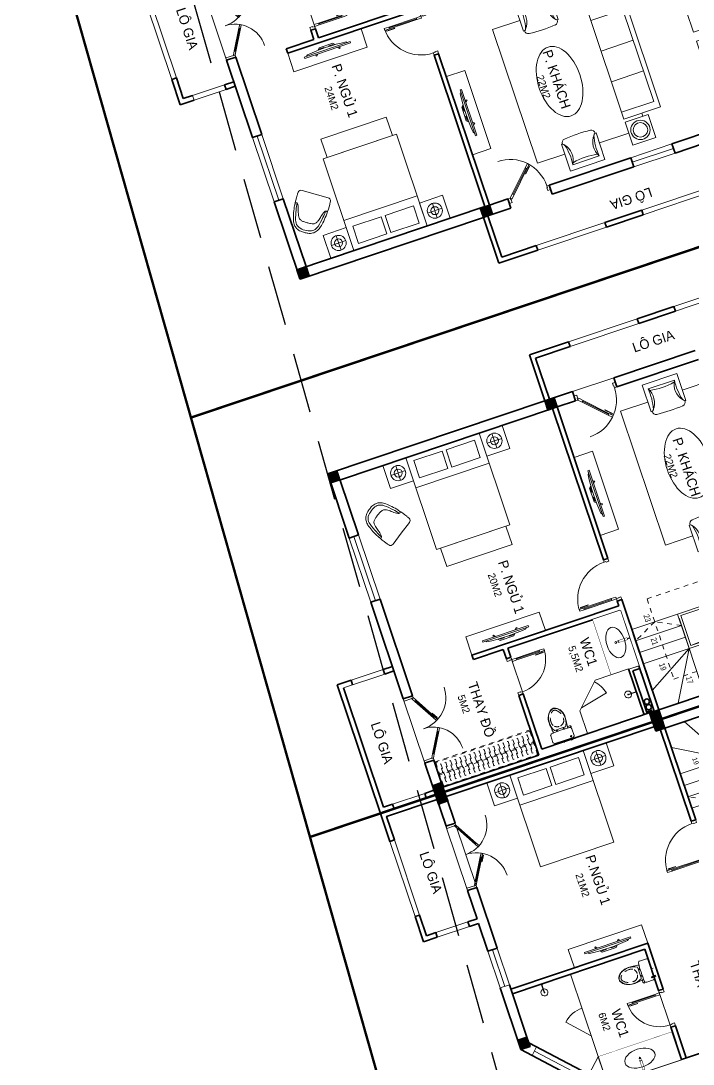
# Model space of a CAD drawing. Header units: metres. Extents: x 568336 to 569219, y 2065964 to 2066430.
# Drawn here: x 568473.38 to 568487.28, y 2066204.9 to 2066226.46 of the extents above; entities that cross this region are included whole.
import ezdxf

# ---------------------------------------------------------------- set-up
doc = ezdxf.new("R2010")
doc.units = ezdxf.units.M
for name, pattern in [('$AUDIT_BAD_LTYPE2', [0]), ('CENTER', [2, 1.25, -0.25, 0.25, -0.25]), ('HIDDEN', [0.375, 0.25, -0.125]), ('HIDDEN2', [0.1875, 0.125, -0.0625]), ('X-5M-G-MB PHONGNGU$0$HIDDEN2', [0.1875, 0.125, -0.0625]), ('xref-thap C (mb tang 32-2)$0$HIDDEN', [0.375, 0.25, -0.125])]:
    doc.linetypes.add(name, pattern=pattern)
doc.layers.get('0').update_dxf_attribs({"linetype": 'CONTINUOUS'})
doc.layers.get('DEFPOINTS').update_dxf_attribs({"linetype": 'CONTINUOUS'})
for name, color, linetype, lineweight in [('-CENTER', 143, 'CENTER', 13), ('-CONCRETE', 1, 'CONTINUOUS', 35), ('-DOOR', 137, 'CONTINUOUS', 9), ('-FURNITURE', 46, 'CONTINUOUS', 9), ('-HATCH', 8, 'CONTINUOUS', 5), ('-KH', 143, 'CONTINUOUS', 13), ('-LINE1', 7, 'CONTINUOUS', 18), ('-TEXT', 7, 'CONTINUOUS', 15), ('-WALL', 4, 'CONTINUOUS', 35), ('TEXT25', 2, 'CONTINUOUS', 13)]:
    doc.layers.add(name, color=color, linetype=linetype, lineweight=lineweight)
for name, color, linetype in [('-RANH GIOI LO DAT', 12, 'CONTINUOUS'), ('APOLIC', 7, 'CONTINUOUS'), ('RANHGIOI', 2, 'HIDDEN')]:
    doc.layers.add(name, color=color, linetype=linetype)
doc.styles.add('SVN_AVO_thuong', font='')
doc.styles.add('T1', font='', dxfattribs={"height": 200})
doc.styles.add('vnavanth', font='', dxfattribs={"width": 0.8})
doc.styles.get('SVN_AVO_thuong').set_extended_font_data('SVN-Avo')
doc.styles.get('T1').set_extended_font_data('VNgeometric Light')
doc.styles.get('vnavanth').set_extended_font_data('.VnAvantH')

# ---------------------------------------------------------------- blocks, each defined once
blk = doc.blocks.new('A$C18251349')
at = {"layer": '-LINE1'}
for points in [[(900, 4650), (1000, 4650), (1000, 3150), (900, 3150)], [(1000, 2350), (900, 2350), (900, 850), (1000, 850)]]:
    blk.add_lwpolyline(points, close=True, dxfattribs=at)
at = {"layer": '-WALL'}
for p, q in [((0, 5500), (1000, 5500)), ((0, 5500), (0, 5400)), ((0, 5400), (900, 5400)), ((900, 4650), (900, 5400)), ((1000, 4650), (1000, 5500)), ((900, 4650), (1000, 4650)), ((1000, 4650), (910, 4650)), ((900, 3150), (1000, 3150)), ((900, 3150), (900, 2350)), ((1000, 3150), (1000, 2350)), ((900, 2350), (1000, 2350)), ((900, 850), (1000, 850)), ((900, 850), (900, 100)), ((1000, 850), (1000, 0)), ((900, 100), (0, 100)), ((0, 100), (0, 0)), ((0, 0), (1000, 0))]:
    blk.add_line(p, q, dxfattribs=at)
blk = doc.blocks.new('ghe11asdsdsdsd')
at = {"layer": '-FURNITURE', "ltscale": 5}
for p, q in [((-454, 642), (-454, -60)), ((447, 643), (445, -59)), ((339, 75), (-348, 74)), ((445, -59), (-454, -60))]:
    blk.add_line(p, q, dxfattribs=at)
for centre, radius, start, end in [((-557, 172), 481, 73.628, 77.6744), ((-330, 640), 103, 97.7909, 180.472), ((-435, 586), 50, 17.2905, 73.628), ((-753, 311), 469, 329.603, 39.8271), ((-1717, 235), 1379, 353.2677, 15.3477), ((14, -3057), 3816, 85.1505, 95.3732), ((745, 311), 469, 140.0382, 210.2652), ((1709, 233), 1379, 164.5193, 186.6002), ((322, 644), 103, 359.5522, 82.2333), ((428, 586), 50, 106.2084, 162.5459), ((548, 172), 481, 102.162, 106.2084), ((-1, -1576), 1730, 79.6029, 100.5814)]:
    blk.add_arc(centre, radius, start, end, dxfattribs=at)
blk = doc.blocks.new('GHE600')
at = {"layer": '-FURNITURE'}
for p, q in [((269950, 8710), (270650, 8710)), ((269950, 8043), (270650, 8043))]:
    blk.add_line(p, q, dxfattribs=at)
for points in [[(270146, 9595), (270146, 10095), (270646, 10095), (270646, 9595)], [(269850, 9526), (270650, 9526), (270650, 7226), (269850, 7226)], [(269950, 9376), (270650, 9376), (270650, 7376), (269950, 7376)], [(270146, 7158), (270146, 6658), (270646, 6658), (270646, 7158)]]:
    blk.add_lwpolyline(points, close=True, dxfattribs=at)
at = {"layer": '-FURNITURE', "elevation": 0}
for points in [[(271287, 9830), (270646, 9832)], [(272038, 6909), (272634, 6908), (272634, 9823), (272038, 9826)], [(270262, 9595), (270262, 9526)], [(270262, 7226), (270262, 7158)], [(270646, 6917), (271287, 6913)]]:
    blk.add_lwpolyline(points, dxfattribs=at)
at = {"layer": '-FURNITURE'}
for centre, radius in [((270396, 9845), 200), ((270396, 9845), 150), ((270396, 6908), 200), ((270396, 6908), 150)]:
    blk.add_circle(centre, radius, dxfattribs=at)
at = {"layer": '-FURNITURE', "extrusion": (0, 0, -1)}
blk.add_ellipse((271662, 8365), major_axis=(0, 750), ratio=0.589994, dxfattribs=at)
at = {"layer": '-FURNITURE', "zscale": 0.83397927038413}
for p, xscale, yscale, rotation in [((271659, 10145, 0), 0.83397927038413, 0.83397927038413, 179.9447021404027), ((271659, 6608, 0), -0.8339792703841301, 0.8339792703841301, 0.05529785959737722)]:
    blk.add_blockref('ghe11asdsdsdsd', p, dxfattribs=dict(at, xscale=xscale, yscale=yscale, rotation=rotation))
blk = doc.blocks.new('XR.MB.LM123$0$tvi 1')
blk.add_lwpolyline([(29, 0), (29, -1000), (0, -1000), (0, 0)], close=True)
for points in [[(29, -50), (52, -81)], [(-24, -236), (-39, -252)], [(0, -285), (-39, -252)], [(0, -256), (-24, -236)], [(70, -315), (111, -350), (111, -650), (70, -685)], [(89, -446), (89, -360), (71, -345)], [(89, -554), (89, -640), (71, -655)], [(89, -446), (73, -446)], [(89, -554), (73, -554)], [(0, -715), (-39, -748)], [(-24, -764), (-39, -748)], [(0, -744), (-24, -764)], [(29, -950), (52, -919)]]:
    blk.add_lwpolyline(points)
blk.add_arc((-4025, -500), 4099, 354.1311, 5.8689)
blk = doc.blocks.new('*U220')
at = {"ltscale": 0.3}
for points in [[(883, 0, 0.414214), (50, 833, 0.414214)], [(883, 0, -0.414214), (1672, 789, -0.414214)]]:
    blk.add_lwpolyline(points, format="xyb", dxfattribs=at)
for points in [[(687, 368), (137, 50)], [(685, 367), (705, 332), (792, 382), (772, 417), (685, 367)], [(1075, 344), (1055, 310), (969, 360), (989, 394), (1075, 344)], [(1073, 346), (1585, 50)], [(137, 50), (157, 15), (70, -35), (50, 0), (137, 50)], [(1585, 50), (1565, 15), (1652, -35), (1672, 0), (1585, 50)]]:
    blk.add_lwpolyline(points)
for points in [[(579, 338), (726, 423), (740, 399), (716, 384), (705, 404), (582, 333)], [(0, 0), (50, 0), (50, -40), (60, -40), (60, -246), (0, -246)], [(1722, 0), (1672, 0), (1672, -40), (1662, -40), (1662, -246), (1722, -246)]]:
    blk.add_lwpolyline(points, close=True)
at = {"layer": 'APOLIC', "linetype": '$AUDIT_BAD_LTYPE2'}
for p, q in [((147, 33), (695, 349)), ((705, 332), (157, 15)), ((1055, 310), (1565, 15)), ((1575, 33), (1065, 327))]:
    blk.add_line(p, q, dxfattribs=at)
blk = doc.blocks.new('*U18')
at = {"linetype": '$AUDIT_BAD_LTYPE2'}
for p, q in [((70, 100), (70, 600)), ((90, 600), (90, 100))]:
    blk.add_line(p, q, dxfattribs=at)
for points in [[(50, 600), (90, 600), (90, 700), (50, 700), (50, 600)], [(50, 603), (50, 100)], [(50, 100), (90, 100), (90, 0), (50, 0), (50, 100)]]:
    blk.add_lwpolyline(points)
for points in [[(118, 495), (118, 664), (90, 664), (90, 636), (113, 636), (113, 495)], [(0, 0), (50, 0), (50, -40), (60, -40), (60, -100), (0, -100)], [(800, 0), (750, 0), (750, -40), (740, -40), (740, -100), (800, -100)]]:
    blk.add_lwpolyline(points, close=True)
at = {"linetype": '$AUDIT_BAD_LTYPE2', "ltscale": 0.3}
blk.add_arc((50, 0), 700, 0, 90, dxfattribs=at)
blk = doc.blocks.new('*U152')
at = {"linetype": '$AUDIT_BAD_LTYPE2'}
for p, q in [((70, 100), (70, 700)), ((90, 700), (90, 100))]:
    blk.add_line(p, q, dxfattribs=at)
for points in [[(50, 700), (90, 700), (90, 800), (50, 800), (50, 700)], [(50, 703), (50, 100)], [(50, 100), (90, 100), (90, 0), (50, 0), (50, 100)]]:
    blk.add_lwpolyline(points)
for points in [[(118, 595), (118, 764), (90, 764), (90, 736), (113, 736), (113, 595)], [(0, 0), (50, 0), (50, -40), (60, -40), (60, -100), (0, -100)], [(900, 0), (850, 0), (850, -40), (840, -40), (840, -100), (900, -100)]]:
    blk.add_lwpolyline(points, close=True)
at = {"linetype": '$AUDIT_BAD_LTYPE2', "ltscale": 0.3}
blk.add_arc((50, 0), 800, 0, 90, dxfattribs=at)
blk = doc.blocks.new('A$C7D524948')
at = {"layer": '-FURNITURE'}
for points in [[(0, 825, 0.023749), (-77, 820, 0.11104), (-175, 786, 0.085168), (-235, 733, 0.08855), (-282, 649, 0.027906), (-316, 526, 0.028342), (-340, 373, 0.04712), (-341, 283, 0.513527), (-285, 300, 0.059578), (-243, 414, -0.034465), (-213, 507, -0.059277), (-183, 564, -0.166146), (-133, 600, -0.052564), (-76, 612, -0.028554), (0, 615, -3.543335)], [(-1, 774, 0.105584), (-138, 751, 0.083976), (-176, 728, 0.149302), (-241, 626, 0.024909), (-289, 424, 0.026439), (-307, 278, -0.886333)], [(-1, 774, -0.105584), (137, 751, -0.083976), (175, 728, -0.149302), (240, 626, -0.024909), (288, 424, -0.026439), (305, 278, 0.886333)], [(0, 825, -0.023749), (77, 820, -0.11104), (175, 786, -0.085168), (235, 733, -0.08855), (282, 649, -0.027906), (316, 526, -0.028342), (340, 373, -0.04712), (341, 283, -0.513527), (285, 300, -0.059578), (243, 414, 0.034465), (213, 507, 0.059277), (183, 564, 0.166146), (133, 600, 0.052564), (76, 612, 0.028554), (0, 615, 3.543335)], [(-343, 328, 0.022671), (-350, 124, 0.012122), (-346, 57, 0.405508), (-279, 0), (0, 0)], [(343, 328, -0.022671), (350, 124, -0.012122), (346, 57, -0.405508), (279, 0), (0, 0)]]:
    blk.add_lwpolyline(points, format="xyb", dxfattribs=at)
blk = doc.blocks.new('*U210')
at = {"linetype": '$AUDIT_BAD_LTYPE2'}
for p, q in [((135, 57), (559, 481)), ((573, 467), (149, 42))]:
    blk.add_line(p, q, dxfattribs=at)
for points in [[(547, 497), (121, 71)], [(545, 495), (573, 467), (644, 537), (616, 566), (545, 495)], [(121, 71), (149, 42), (78, -28), (50, 0), (121, 71)]]:
    blk.add_lwpolyline(points)
for points in [[(519, 372), (639, 492), (619, 512), (599, 492), (615, 476), (515, 376)], [(0, 0), (50, 0), (50, -40), (60, -40), (60, -100), (0, -100)], [(900, 0), (850, 0), (850, -40), (840, -40), (840, -100), (900, -100)]]:
    blk.add_lwpolyline(points, close=True)
at = {"linetype": '$AUDIT_BAD_LTYPE2', "ltscale": 0.3}
blk.add_arc((50, 0), 800, 0, 90, dxfattribs=at)
blk = doc.blocks.new('A$C5C575821')
at = {"layer": '-CONCRETE'}
h = blk.add_hatch(color=256, dxfattribs=at)
h.dxf.hatch_style = 1
h.paths.add_polyline_path([(0, 200), (0, 0), (200, 0), (200, 200)])
blk.add_lwpolyline([(0, 0), (200, 0), (200, 200), (0, 200)], close=True, dxfattribs=at)
blk = doc.blocks.new('A$C2896516a')
for points in [[(75, 1386), (525, 1386), (525, 1836), (75, 1836), (75, 1386)], [(725, 1386), (1175, 1386), (1175, 1836), (725, 1836), (725, 1386)], [(1375, 1386), (1825, 1386), (1825, 1836), (1375, 1836), (1375, 1386)], [(75, 450), (525, 450), (525, 0), (75, 0), (75, 450)], [(725, 450), (1175, 450), (1175, 0), (725, 0), (725, 450)], [(1375, 450), (1825, 450), (1825, 0), (1375, 0), (1375, 450)]]:
    blk.add_lwpolyline(points)
blk.add_lwpolyline([(0, 518), (1900, 518), (1900, 1318), (0, 1318)], close=True)
blk = doc.blocks.new('G1600')
for p, q in [((137477, -212827), (139077, -212827)), ((137228, -213392), (137228, -213077)), ((139326, -213392), (139326, -213077)), ((137385, -213234), (137070, -213234)), ((139169, -213234), (139484, -213234))]:
    blk.add_line(p, q)
blk.add_lwpolyline([(137477, -213484), (137477, -211484), (139077, -211484), (139077, -213484), (137477, -213484)])
for points in [[(136977, -213484), (136977, -212984), (137477, -212984), (137477, -213484)], [(139577, -213484), (139577, -212984), (139077, -212984), (139077, -213484)], [(137617, -213375), (137617, -212999), (138235, -212999), (138235, -213375)], [(138937, -213375), (138937, -212999), (138320, -212999), (138320, -213375)]]:
    blk.add_lwpolyline(points, close=True)
for centre, radius in [((137228, -213234), 157), ((137228, -213234), 82.4), ((139326, -213234), 157), ((139326, -213234), 82.4)]:
    blk.add_circle(centre, radius)
blk = doc.blocks.new('M26-T2')
at = {"layer": '-DOOR'}
blk.add_line((202965, -625028), (202965, -625928), dxfattribs=at)
for points in [[(203065, -625928), (202865, -625928), (202865, -625028), (203065, -625028)], [(199985, -633006), (201385, -633006), (201385, -633206), (199985, -633206)]]:
    blk.add_lwpolyline(points, close=True, dxfattribs=at)
for points in [[(199985, -633106), (201385, -633106)], [(196897, -633206), (198297, -633206)]]:
    blk.add_lwpolyline(points, dxfattribs=at)
at = {"layer": '-FURNITURE'}
for points in [[(200064, -628607), (201766, -628607), (201766, -629007), (200064, -629007)], [(198565, -631963), (198965, -631963), (198965, -630363), (198565, -630363)], [(200865, -630451), (200465, -630451), (200465, -631875), (200865, -631875)]]:
    blk.add_lwpolyline(points, close=True, dxfattribs=at)
at = {"layer": '-HATCH'}
blk.add_line((198265, -631258), (197465, -631258), dxfattribs=at)
at = {"layer": '-LINE1'}
for points in [[(198866, -633406), (198866, -634106), (198766, -634106), (198766, -633406)], [(198316, -634306), (196672, -634306)], [(196672, -634406), (198316, -634406)]]:
    blk.add_lwpolyline(points, dxfattribs=at)
at = {"layer": '-RANH GIOI LO DAT', "linetype": 'HIDDEN', "ltscale": 10, "const_width": 50}
blk.add_lwpolyline([(196065, -618258), (196065, -635829), (205065, -636254), (205065, -618258)], close=True, dxfattribs=at)
at = {"layer": '-WALL'}
for p, q in [((202865, -625028), (202865, -622958)), ((203065, -625028), (203065, -624408)), ((202865, -625028), (203065, -625028)), ((202865, -627707), (202865, -625928)), ((202865, -625928), (203065, -625928)), ((203065, -627707), (203065, -625928)), ((202865, -627707), (203065, -627707)), ((202865, -629008), (202865, -628607)), ((202865, -628607), (203065, -628607)), ((203065, -629108), (203065, -628607)), ((199565, -629008), (202865, -629008)), ((199565, -629108), (199565, -629008)), ((198465, -631258), (198465, -629108)), ((198565, -631963), (198565, -629108)), ((199565, -629108), (202865, -629108)), ((202865, -633206), (202865, -629108)), ((203073, -633206), (203065, -629208)), ((198465, -631258), (198265, -631258)), ((198265, -631258), (198265, -631358)), ((198465, -631358), (198265, -631358)), ((198465, -631963), (198465, -631358)), ((198565, -631963), (198465, -631963)), ((198297, -633006), (199985, -633006)), ((201385, -633006), (202863, -633006)), ((198297, -633206), (199985, -633206)), ((198766, -633406), (198766, -633206)), ((198866, -633406), (198866, -633206)), ((201385, -633206), (203073, -633206)), ((198766, -633406), (198866, -633406)), ((198766, -634306), (198766, -634106)), ((198866, -634406), (198866, -634106)), ((198316, -634406), (198316, -634306)), ((198316, -634306), (198766, -634306)), ((198316, -634406), (198866, -634406))]:
    blk.add_line(p, q, dxfattribs=at)
for points in [[(198297, -633006), (198297, -633206)], [(199985, -633206), (199985, -633006)], [(201385, -633206), (201385, -633006)]]:
    blk.add_lwpolyline(points, dxfattribs=at)
at = {"layer": '-DOOR', "rotation": 90.00000000000001}
blk.add_blockref('*U210', (202865, -628607), dxfattribs=at)
at = {"layer": '-DOOR', "xscale": -1, "rotation": 180}
blk.add_blockref('*U152', (198665, -629108), dxfattribs=at)
at = {"layer": '-DOOR', "xscale": -1}
blk.add_blockref('*U18', (198265, -631258), dxfattribs=at)
at = {"layer": '-DOOR', "xscale": 0.8130081300813006, "yscale": 0.8130081300813006, "zscale": 0.8130081300813006}
blk.add_blockref('*U220', (196897, -633006), dxfattribs=at)
at = {"layer": '-FURNITURE', "xscale": -1}
blk.add_blockref('A$C2896516a', (201544, -623871), dxfattribs=at)
at = {"layer": '-FURNITURE'}
for name, p, rotation in [('GHE600', (192539, -355158), 270.0000000100515), ('G1600', (-10619, -769440), 90.00000000000001)]:
    blk.add_blockref(name, p, dxfattribs=dict(at, rotation=rotation))
at = {"layer": '-FURNITURE', "extrusion": (0, 0, -1), "rotation": 269.9963102775917}
blk.add_blockref('XR.MB.LM123$0$tvi 1', (-200413, -628796), dxfattribs=at)
at = {"layer": '-FURNITURE', "extrusion": (0, 0, -1), "xscale": -1, "rotation": 180.0036897224084}
blk.add_blockref('XR.MB.LM123$0$tvi 1', (-198776, -631663), dxfattribs=at)
at = {"layer": '-FURNITURE', "xscale": -1, "rotation": 235.8780802515387}
blk.add_blockref('A$C7D524948', (201502, -632353), dxfattribs=at)
at = {"layer": '-WALL'}
blk.add_blockref('A$C18251349', (203065, -629208), dxfattribs=at)
at = {"layer": '-WALL', "xscale": -1}
for p in [(203065, -629208), (203065, -633206)]:
    blk.add_blockref('A$C5C575821', p, dxfattribs=at)
at = {"layer": 'TEXT25'}
for s, height, rotation, style, p in [('LÔ GIA', 200, 270, 'SVN_AVO_thuong', (203570, -625742)), ('P. KHÁCH ', 200, 0, 'SVN_AVO_thuong', (200210, -626964)), ('22M2', 150, 0, 'T1', (200654, -627245)), ('P. NGỦ 1', 200, 0, 'SVN_AVO_thuong', (199098, -631190)), ('24M2', 150, 0, 'T1', (199481, -631473)), ('LÔ GIA', 200, 359.5712, 'SVN_AVO_thuong', (196974, -633868))]:
    blk.add_text(s, height=height, rotation=rotation, dxfattribs=dict(at, style=style)).set_placement(p)
blk = doc.blocks.new('*U223')
at = {"linetype": 'X-5M-G-MB PHONGNGU$0$HIDDEN2'}
for points in [[(0, 600), (0, 0), (2275, 0), (2275, 600)], [(2255, 580), (2255, 20), (20, 20), (20, 580)], [(2255, 287), (2255, 313), (20, 313), (20, 287)], [(114, 319), (109, 319), (109, 280), (114, 280)], [(228, 319), (223, 319), (223, 280), (228, 280)], [(342, 319), (337, 319), (337, 280), (342, 280)], [(456, 319), (451, 319), (451, 280), (456, 280)], [(570, 319), (565, 319), (565, 280), (570, 280)], [(684, 319), (679, 319), (679, 280), (684, 280)], [(798, 319), (793, 319), (793, 280), (798, 280)], [(912, 319), (907, 319), (907, 280), (912, 280)], [(1026, 319), (1021, 319), (1021, 280), (1026, 280)], [(1140, 319), (1135, 319), (1135, 280), (1140, 280)], [(1254, 319), (1249, 319), (1249, 280), (1254, 280)], [(1368, 319), (1363, 319), (1363, 280), (1368, 280)], [(1482, 319), (1477, 319), (1477, 280), (1482, 280)], [(1596, 319), (1591, 319), (1591, 280), (1596, 280)], [(1710, 319), (1705, 319), (1705, 280), (1710, 280)], [(1824, 319), (1819, 319), (1819, 280), (1824, 280)], [(1938, 319), (1933, 319), (1933, 280), (1938, 280)], [(2052, 319), (2047, 319), (2047, 280), (2052, 280)], [(2166, 319), (2161, 319), (2161, 280), (2166, 280)]]:
    blk.add_lwpolyline(points, close=True, dxfattribs=at)
for points in [[(122, 313), (122, 515), (100, 515), (100, 313)], [(236, 313), (236, 515), (214, 515), (214, 313)], [(350, 313), (350, 515), (328, 515), (328, 313)], [(464, 313), (464, 515), (442, 515), (442, 313)], [(578, 313), (578, 515), (556, 515), (556, 313)], [(692, 313), (692, 515), (670, 515), (670, 313)], [(806, 313), (806, 515), (784, 515), (784, 313)], [(920, 313), (920, 515), (898, 515), (898, 313)], [(1034, 313), (1034, 515), (1012, 515), (1012, 313)], [(1148, 313), (1148, 515), (1126, 515), (1126, 313)], [(1262, 313), (1262, 515), (1240, 515), (1240, 313)], [(1376, 313), (1376, 515), (1354, 515), (1354, 313)], [(1490, 313), (1490, 515), (1468, 515), (1468, 313)], [(1604, 313), (1604, 515), (1582, 515), (1582, 313)], [(1718, 313), (1718, 515), (1696, 515), (1696, 313)], [(1832, 313), (1832, 515), (1810, 515), (1810, 313)], [(1946, 313), (1946, 515), (1924, 515), (1924, 313)], [(2060, 313), (2060, 515), (2038, 515), (2038, 313)], [(2174, 313), (2174, 515), (2152, 515), (2152, 313)], [(100, 287), (100, 92), (122, 92), (122, 287)], [(214, 287), (214, 92), (236, 92), (236, 287)], [(328, 287), (328, 92), (350, 92), (350, 287)], [(442, 287), (442, 92), (464, 92), (464, 287)], [(556, 287), (556, 92), (578, 92), (578, 287)], [(670, 287), (670, 92), (692, 92), (692, 287)], [(784, 287), (784, 92), (806, 92), (806, 287)], [(898, 287), (898, 92), (920, 92), (920, 287)], [(1012, 287), (1012, 92), (1034, 92), (1034, 287)], [(1126, 287), (1126, 92), (1148, 92), (1148, 287)], [(1240, 287), (1240, 92), (1262, 92), (1262, 287)], [(1354, 287), (1354, 92), (1376, 92), (1376, 287)], [(1468, 287), (1468, 92), (1490, 92), (1490, 287)], [(1582, 287), (1582, 92), (1604, 92), (1604, 287)], [(1696, 287), (1696, 92), (1718, 92), (1718, 287)], [(1810, 287), (1810, 92), (1832, 92), (1832, 287)], [(1924, 287), (1924, 92), (1946, 92), (1946, 287)], [(2038, 287), (2038, 92), (2060, 92), (2060, 287)], [(2152, 287), (2152, 92), (2174, 92), (2174, 287)]]:
    blk.add_lwpolyline(points, dxfattribs=at)
blk = doc.blocks.new('A$C18091ED7')
for p, q in [((0, -42), (0, 0)), ((146, -27), (179, -27)), ((146, -27), (146, -30)), ((146, -30), (166, -30)), ((153, -37), (146, -30)), ((152, 0), (152, -27)), ((152, 0), (179, 0)), ((153, -37), (166, -37)), ((153, -40), (153, -37)), ((153, -40), (178, -40)), ((153, -40), (178, -40)), ((153, -40), (153, -42)), ((185, -30), (166, -30)), ((178, -37), (166, -37)), ((185, -30), (178, -37)), ((178, -37), (178, -40)), ((178, -40), (178, -42)), ((179, 0), (179, -27)), ((179, -27), (185, -27)), ((185, -27), (185, -30)), ((-83, -267), (-83, -300)), ((-83, -278), (-83, -288)), ((-61, -290), (-83, -290)), ((-63, -265), (-81, -265)), ((-61, -267), (-61, -300)), ((61, -267), (61, -300)), ((61, -290), (83, -290)), ((63, -265), (81, -265)), ((83, -267), (83, -300)), ((83, -278), (83, -288)), ((165, -262), (165, -290)), ((168, -260), (228, -260)), ((168, -292), (207, -292)), ((231, -274), (231, -262))]:
    blk.add_line(p, q)
for points in [[(230, -219, -0.137407), (225, -235), (222, -241, -0.236081), (198, -255, -0.051961), (-198, -255, -0.236081), (-222, -241), (-225, -235, -0.137407), (-230, -219), (-230, -72, -0.198912), (-226, -63), (-209, -46, -0.198912), (-200, -42), (0, -42), (200, -42, -0.198912), (209, -46), (226, -63, -0.198912), (230, -72)], [(144, -619, -0.212405), (26, -734, -0.027685), (-1, -739, -0.022279), (-26, -734, -0.212405), (-144, -619, -0.142796), (-167, -428, -0.093005), (-128, -309, -0.256439), (-111, -300), (0, -300), (111, -300, -0.256439), (128, -309, -0.093005), (167, -428, -0.142796)]]:
    blk.add_lwpolyline(points, format="xyb", close=True)
at = {"linetype": 'xref-thap C (mb tang 32-2)$0$HIDDEN', "ltscale": 100}
blk.add_lwpolyline([(61, -669, -0.199031), (0, -699, -0.199031), (-61, -669, -0.218924), (-132, -478, -0.153791), (-112, -404, -0.236701), (0, -348, -0.236701), (112, -404, -0.153791), (132, -478, -0.218924)], format="xyb", close=True, dxfattribs=at)
blk.add_circle((166, -78), 13.9)
for centre, radius, start, end in [((-81, -267), 1.98, 90, 180), ((-63, -267), 1.98, 0, 90), ((63, -267), 1.98, 90, 180), ((81, -267), 1.98, 0, 90), ((168, -262), 2.47, 90, 180), ((168, -290), 2.47, 180, 270), ((207, -277), 15.5, 270, 306.4659), ((168, -225), 80.1, 306.4659, 320.3123), ((228, -274), 2.47, 320.3123, 0)]:
    blk.add_arc(centre, radius, start, end)
for points in [[(-156, -259), (-157, -267), (-164, -328), (-169, -385), (-184, -528), (-136, -679), (-50, -735), (-20, -741), (0, -744)], [(156, -259), (157, -267), (164, -328), (169, -385), (184, -528), (136, -679), (50, -735), (20, -741), (0, -744)]]:
    blk.add_open_spline(points, degree=3, knots=[130.613938, 130.613938, 130.613938, 130.613938, 152.852109, 311.129351, 417.703951, 561.383393, 697.692632, 710.812262, 710.812262, 710.812262, 710.812262])
blk = doc.blocks.new('Sink_Cicle')
blk.add_lwpolyline([(17, -50), (-17, -50), (-18, -252), (17, -252)], close=True)
blk.add_circle((0, -300), 17.5)
at = {"layer": 'DEFPOINTS'}
blk.add_line((0, -100), (0, 0), dxfattribs=at)
blk.add_wipeout([(17, -50), (-17, -50), (-18, -252), (17, -252)])
at = {"layer": '-FURNITURE', "linetype": 'Continuous'}
blk.add_ellipse((0, -300), major_axis=(-325, 0), ratio=0.584615, dxfattribs=at)
blk.add_line((-18, -237), (17, -237))
blk = doc.blocks.new('*U208')
at = {"ltscale": 300}
blk.add_lwpolyline([(0, 0), (1200, 0), (1200, -600), (0, -600)], close=True, dxfattribs=at)
blk.add_wipeout([(0, 0), (1200, 0), (1200, -600), (0, -600)], dxfattribs=at)
blk.add_blockref('Sink_Cicle', (600, 0), dxfattribs=at)
blk = doc.blocks.new('shower')
for points in [[(180929, -32327), (180902, -32327), (180902, -32316), (180929, -32316)], [(180919, -32316), (180912, -32316), (180912, -32147), (180919, -32147)]]:
    blk.add_lwpolyline(points, close=True)
for radius, start, end in [(72, 272.7907, 267.2093), (8.35, 294.8355, 245.1645)]:
    blk.add_arc((180916, -32147), radius, start, end)
blk = doc.blocks.new('M27-T2')
at = {"layer": '-HATCH', "true_color": 0x8c8896}
h = blk.add_hatch(color=252, dxfattribs=at)
h.dxf.hatch_style = 1
h.paths.add_polyline_path([(203805, -691222), (204455, -691222), (204455, -693622), (204334, -691424)])
at = {"layer": '-CONCRETE'}
for centre, radius in [((205267, -694851, 0), 55), ((205388, -694851, 0), 55), ((205478, -694821, 0), 13), ((205478, -694862, 0), 13), ((205478, -694901, 0), 13)]:
    blk.add_circle(centre, radius, dxfattribs=at)
at = {"layer": '-DOOR'}
for points in [[(198705, -693371), (198705, -694271)], [(200107, -699506), (201507, -699506)], [(203611, -699606), (205011, -699606)]]:
    blk.add_lwpolyline(points, dxfattribs=at)
blk.add_lwpolyline([(200107, -699406), (201507, -699406), (201507, -699606), (200107, -699606)], close=True, dxfattribs=at)
at = {"layer": '-FURNITURE'}
for points in [[(201706, -694271), (200004, -694271), (200004, -694671), (201706, -694671)], [(200905, -696460), (201305, -696460), (201305, -697883), (200905, -697883)], [(203205, -697972), (202805, -697972), (202805, -696372), (203205, -696372)]]:
    blk.add_lwpolyline(points, close=True, dxfattribs=at)
blk.add_lwpolyline([(204956, -696173), (204830, -695586)], dxfattribs=at)
blk.add_arc((204956, -696173), 600, 102.1797, 135, dxfattribs=at)
at = {"layer": '-HATCH'}
blk.add_line((203505, -697222), (204305, -697221), dxfattribs=at)
blk.add_lwpolyline([(203805, -691222), (204455, -691222), (204455, -693622), (204334, -691424), (203805, -691222)], dxfattribs=at)
at = {"layer": '-KH', "linetype": 'HIDDEN2', "ltscale": 5}
blk.add_lwpolyline([(203255, -694172), (205005, -694172), (205005, -690672), (203255, -690672)], close=True, dxfattribs=at)
blk.add_lwpolyline([(204005, -693672), (203755, -694172), (204005, -694672)], dxfattribs=at)
at = {"layer": '-LINE1'}
for p, q in [((204505, -694672), (204505, -691172)), ((203755, -694672), (203755, -693672)), ((204505, -693672), (203755, -693672)), ((205505, -693672), (203843, -693672)), ((204005, -694672), (204005, -693672)), ((204255, -694672), (204255, -693672)), ((204505, -693672), (205505, -694249)), ((204505, -693672), (205082, -694672)), ((202904, -699806), (202904, -700506)), ((203004, -700706), (203004, -699806)), ((205605, -699806), (205605, -700506)), ((205705, -700506), (205705, -699806))]:
    blk.add_line(p, q, dxfattribs=at)
for points in [[(203755, -693672), (204505, -693672), (204505, -691172), (203755, -691172)], [(203805, -693622), (204455, -693622), (204455, -691222), (203805, -691222)]]:
    blk.add_lwpolyline(points, close=True, dxfattribs=at)
at = {"layer": '-RANH GIOI LO DAT', "linetype": 'HIDDEN', "ltscale": 10, "const_width": 50}
blk.add_lwpolyline([(196705, -683921), (196705, -701917), (205705, -702342), (205705, -683921)], close=True, dxfattribs=at)
at = {"layer": '-WALL'}
for p, q in [((205705, -699940), (205705, -685921)), ((205505, -690172), (205505, -694672)), ((198705, -693371), (198705, -691592)), ((198905, -693371), (198905, -691592)), ((198905, -693371), (198705, -693371)), ((198705, -694772), (198705, -694271)), ((198905, -694271), (198705, -694271)), ((198905, -694672), (198905, -694271)), ((202205, -694672), (198905, -694672)), ((202205, -694772), (198905, -694772)), ((198905, -694772), (198905, -699418)), ((202205, -694772), (202205, -694672)), ((205155, -694672), (203105, -694672)), ((203105, -694772), (203105, -694672)), ((203205, -694772), (203105, -694772)), ((203205, -697972), (203205, -694772)), ((205505, -694772), (203305, -694772)), ((203305, -697222), (203305, -694772)), ((205505, -694672), (203843, -694672)), ((204505, -694992), (204505, -694772)), ((204575, -694922), (204575, -694772)), ((205155, -694672), (205505, -694672)), ((205505, -694772), (205505, -697222)), ((198705, -694872), (198705, -699609)), ((204505, -694992), (205505, -694992)), ((204575, -694922), (205505, -694922)), ((203305, -697222), (203505, -697222)), ((203305, -697972), (203305, -697322)), ((203305, -697322), (203505, -697322)), ((203505, -697222), (203505, -697322)), ((204305, -697221), (204305, -697322)), ((204305, -697222), (205505, -697222)), ((204305, -697222), (204305, -697322)), ((204305, -697322), (205605, -697322)), ((205603, -699409), (205605, -697322)), ((203205, -697972), (203305, -697972)), ((198896, -699406), (200107, -699406)), ((201507, -699406), (203611, -699406)), ((205011, -699409), (205603, -699409)), ((198705, -699606), (200107, -699606)), ((201507, -699606), (203611, -699606)), ((202904, -699806), (202904, -699606)), ((202904, -699806), (202904, -699606)), ((203004, -699806), (203004, -699606)), ((205011, -699606), (205505, -699606)), ((205705, -699606), (205605, -699606)), ((205605, -699806), (205605, -699606)), ((205705, -699809), (205705, -699606)), ((202904, -699806), (203004, -699806)), ((205605, -699806), (205705, -699806)), ((205705, -701141), (205705, -699940)), ((202904, -700506), (203004, -700506)), ((202904, -700506), (202904, -700806)), ((205605, -700506), (205705, -700506)), ((205605, -700506), (205605, -700706)), ((205705, -700806), (205705, -700506)), ((202904, -700806), (205705, -700806)), ((205605, -700706), (203004, -700706))]:
    blk.add_line(p, q, dxfattribs=at)
for points in [[(200107, -699606), (200107, -699406)], [(201507, -699606), (201507, -699406)], [(203611, -699606), (203611, -699406)], [(205011, -699609), (205011, -699409)]]:
    blk.add_lwpolyline(points, dxfattribs=at)
at = {"layer": '-DOOR', "xscale": -1, "rotation": 270}
blk.add_blockref('*U210', (198905, -694271), dxfattribs=at)
at = {"layer": '-DOOR', "rotation": 180}
blk.add_blockref('*U152', (203105, -694772), dxfattribs=at)
at = {"layer": '-DOOR'}
blk.add_blockref('*U18', (203505, -697222), dxfattribs=at)
at = {"layer": '-DOOR', "xscale": 0.8130081300813007, "yscale": 0.8130081300813007, "zscale": 0.8130081300813007, "rotation": 5.12889215008794e-06}
blk.add_blockref('*U220', (203611, -699406), dxfattribs=at)
at = {"layer": '-FURNITURE', "xscale": -1}
for name, p, rotation in [('GHE600', (209231, -420822), 89.99999998994852), ('G1600', (412389, -835449), 270), ('A$C18091ED7', (205526, -696730), 270)]:
    blk.add_blockref(name, p, dxfattribs=dict(at, rotation=rotation))
at = {"layer": '-FURNITURE', "extrusion": (0, 0, -1), "xscale": -1, "rotation": 90.00368972240832}
blk.add_blockref('XR.MB.LM123$0$tvi 1', (-201356, -694460), dxfattribs=at)
at = {"layer": '-FURNITURE'}
for name, p, rotation in [('shower', (385921, -727318), 180), ('A$C7D524948', (200355, -698558), 124.1219197484613)]:
    blk.add_blockref(name, p, dxfattribs=dict(at, rotation=rotation))
at = {"layer": '-FURNITURE', "extrusion": (0, 0, -1), "rotation": 179.9963102775916}
blk.add_blockref('XR.MB.LM123$0$tvi 1', (-202994, -697672), dxfattribs=at)
at = {"layer": '-FURNITURE', "extrusion": (0, 0, -1), "xscale": 0.916666666665974, "yscale": 0.916666666665974, "zscale": -0.916666666665974, "rotation": 270}
blk.add_blockref('*U223', (-205605, -697322), dxfattribs=at)
at = {"layer": '-WALL', "xscale": -1}
blk.add_blockref('A$C18251349', (198705, -694872), dxfattribs=at)
at = {"layer": '-WALL'}
for p in [(198705, -694872), (205505, -694872), (198705, -699606), (205505, -699606)]:
    blk.add_blockref('A$C5C575821', p, dxfattribs=at)
at = {"layer": 'DEFPOINTS', "style": 'T1', "width": 0.7}
for s, p in [('17', (205047, -693930)), ('23', (203557, -694354)), ('21', (204059, -694365)), ('19', (204611, -694369))]:
    blk.add_text(s, height=120, rotation=360, dxfattribs=at).set_placement(p)
at = {"layer": 'TEXT25'}
for s, height, rotation, style, p in [('LÔ GIA', 200, 90, 'SVN_AVO_thuong', (198348, -692801)), ('P. KHÁCH ', 200, 360, 'SVN_AVO_thuong', (200300, -692628)), ('22M2', 150, 360, 'T1', (200559, -692908)), ('WC1', 200, 360, 'SVN_AVO_thuong', (203612, -695765)), ('5,5M2', 150, 360, 'T1', (203684, -696038)), ('P. NGỦ 1', 200, 360, 'SVN_AVO_thuong', (201556, -696853)), ('20M2', 150, 360, 'T1', (201732, -697136)), ('THAY ĐỒ', 200, 360, 'SVN_AVO_thuong', (203742, -698245)), ('5M2', 150, 360, 'T1', (203917, -698528)), ('LÔ GIA', 200, 0, 'SVN_AVO_thuong', (203888, -700411))]:
    blk.add_text(s, height=height, rotation=rotation, dxfattribs=dict(at, style=style)).set_placement(p)
at = {"layer": '-FURNITURE', "extrusion": (0, 0, -1), "xscale": -1, "zscale": -1}
blk.add_blockref('*U208', (-203305, -694772), dxfattribs=at)
at = {"layer": '-FURNITURE'}
blk.add_lwpolyline([(204505, -694992), (204505, -695722), (205005, -696222), (205505, -696222)], dxfattribs=at)
blk = doc.blocks.new('*U173')
at = {"ltscale": 0.3}
for points in [[(883, 0, 0.414214), (50, 833, 0.414214)], [(883, 0, -0.414214), (1672, 789, -0.414214)]]:
    blk.add_lwpolyline(points, format="xyb", dxfattribs=at)
for points in [[(687, 368), (137, 50)], [(685, 367), (705, 332), (792, 382), (772, 417), (685, 367)], [(1075, 344), (1055, 310), (969, 360), (989, 394), (1075, 344)], [(1073, 346), (1585, 50)], [(137, 50), (157, 15), (70, -35), (50, 0), (137, 50)], [(1585, 50), (1565, 15), (1652, -35), (1672, 0), (1585, 50)]]:
    blk.add_lwpolyline(points)
for points in [[(579, 338), (726, 423), (740, 399), (716, 384), (705, 404), (582, 333)], [(0, 0), (50, 0), (50, -40), (60, -40), (60, -246), (0, -246)], [(1722, 0), (1672, 0), (1672, -40), (1662, -40), (1662, -246), (1722, -246)]]:
    blk.add_lwpolyline(points, close=True)
at = {"layer": 'APOLIC', "linetype": '$AUDIT_BAD_LTYPE2'}
for p, q in [((147, 33), (695, 349)), ((705, 332), (157, 15)), ((1055, 310), (1565, 15)), ((1575, 33), (1065, 327))]:
    blk.add_line(p, q, dxfattribs=at)
blk = doc.blocks.new('*U222')
at = {"ltscale": 300}
blk.add_lwpolyline([(0, 0), (1615, 0), (1615, -600), (0, -600)], close=True, dxfattribs=at)
blk.add_wipeout([(0, 0), (1615, 0), (1615, -600), (0, -600)], dxfattribs=at)
blk.add_blockref('Sink_Cicle', (808, 0), dxfattribs=at)
blk = doc.blocks.new('A$Cbeb9f07c')
for points in [[(242, 68), (242, 75), (72, 76), (72, 68)], [(252, 58), (252, 86), (242, 86), (242, 58)]]:
    blk.add_lwpolyline(points, close=True)
for radius, start, end in [(72, 2.78, 357.1987), (8.35, 24.8249, 335.1538)]:
    blk.add_arc((72, 72), radius, start, end)
blk = doc.blocks.new('M28-T2')
at = {"layer": '-DOOR'}
for p, q in [((195082, -767090), (196482, -767090)), ((195082, -767290), (196482, -767290))]:
    blk.add_line(p, q, dxfattribs=at)
for points in [[(200867, -766136), (199998, -766964), (200136, -767109), (201005, -766280)], [(197807, -767090), (197807, -767290), (198607, -767290), (198607, -767090)]]:
    blk.add_lwpolyline(points, close=True, dxfattribs=at)
for points in [[(200936, -766208), (200067, -767036)], [(197807, -767190), (198607, -767190)]]:
    blk.add_lwpolyline(points, dxfattribs=at)
at = {"layer": '-FURNITURE'}
blk.add_lwpolyline([(198298, -765705), (198298, -764105), (198698, -764105), (198698, -765705)], close=True, dxfattribs=at)
blk.add_lwpolyline([(200142, -765820), (199704, -766231)], dxfattribs=at)
blk.add_arc((200142, -765820), 600, 180, 223.2005, dxfattribs=at)
at = {"layer": '-KH', "linetype": 'HIDDEN2', "ltscale": 5}
blk.add_lwpolyline([(196097, -761355), (196347, -761855), (196097, -762355)], dxfattribs=at)
at = {"layer": '-LINE1'}
for p, q in [((195598, -761355), (194598, -761933)), ((195598, -761355), (195020, -762355)), ((195598, -762355), (195598, -761355)), ((195847, -761355), (195847, -762355)), ((195847, -762355), (195847, -761355)), ((196097, -761355), (196097, -762355)), ((196097, -762355), (196097, -761355)), ((196347, -762355), (196347, -761305)), ((196347, -761355), (196347, -762355)), ((194598, -762355), (196347, -762355)), ((197098, -768190), (197098, -767490)), ((197198, -767490), (197198, -768190))]:
    blk.add_line(p, q, dxfattribs=at)
for points in [[(195010, -768390), (196648, -768390)], [(196648, -768490), (195010, -768490)]]:
    blk.add_lwpolyline(points, dxfattribs=at)
at = {"layer": '-RANH GIOI LO DAT', "linetype": 'HIDDEN', "ltscale": 10, "const_width": 50}
blk.add_lwpolyline([(194398, -751605), (194398, -770026), (200403, -770309), (205398, -765545), (205398, -751605)], close=True, dxfattribs=at)
at = {"layer": '-WALL'}
for p, q in [((194398, -767623), (194398, -753605)), ((194598, -762355), (194598, -757855)), ((194498, -767090), (194498, -762455)), ((194498, -762455), (196597, -762455)), ((194598, -762355), (196597, -762355)), ((196597, -762355), (196597, -762455)), ((201198, -762455), (201198, -765820)), ((198698, -764105), (198698, -767090)), ((198698, -764105), (199698, -764105)), ((198798, -764205), (198798, -767090)), ((198798, -764205), (199698, -764205)), ((194498, -767090), (195082, -767090)), ((195082, -767290), (195082, -767090)), ((196482, -767290), (196482, -767090)), ((196482, -767090), (197807, -767090)), ((197807, -767290), (197807, -767090)), ((198607, -767090), (199747, -767090)), ((194398, -767290), (195083, -767290)), ((194398, -767290), (194398, -768491)), ((196482, -767290), (197098, -767290)), ((197198, -767290), (197807, -767290)), ((198607, -767290), (199947, -767290)), ((197098, -767490), (197198, -767490)), ((197198, -768190), (197098, -768190)), ((197098, -768390), (197098, -768190)), ((197198, -768490), (197198, -768190)), ((194398, -768491), (195010, -768490)), ((196648, -768490), (196648, -768390)), ((196648, -768390), (197098, -768390)), ((196648, -768490), (197198, -768490))]:
    blk.add_line(p, q, dxfattribs=at)
for points in [[(199698, -764205), (199698, -764105)], [(194498, -767285), (194498, -768390), (195010, -768390)], [(197098, -767490), (197098, -767290)], [(197198, -767490), (197198, -767290)], [(195010, -768390), (195010, -768490)]]:
    blk.add_lwpolyline(points, dxfattribs=at)
at = {"layer": '-DOOR', "rotation": 180}
blk.add_blockref('*U152', (197497, -762455), dxfattribs=at)
at = {"layer": '-DOOR', "xscale": -0.8130081300813018, "yscale": 0.8130081300813016, "zscale": 0.8130081300813016, "rotation": 359.9887441182623}
blk.add_blockref('*U173', (196482, -767090), dxfattribs=at)
at = {"layer": '-FURNITURE', "xscale": -1, "rotation": 270}
blk.add_blockref('G1600', (407982, -903182), dxfattribs=at)
at = {"layer": '-FURNITURE'}
blk.add_blockref('A$C18091ED7', (199225, -764163), dxfattribs=at)
at = {"layer": '-FURNITURE', "extrusion": (0, 0, -1), "rotation": 179.9963102775916}
blk.add_blockref('XR.MB.LM123$0$tvi 1', (-198463, -765405), dxfattribs=at)
at = {"layer": '-FURNITURE', "xscale": -1}
blk.add_blockref('A$Cbeb9f07c', (199057, -766526), dxfattribs=at)
at = {"layer": '-WALL', "xscale": -1}
for p in [(194598, -762555), (194598, -767290), (199947, -767290)]:
    blk.add_blockref('A$C5C575821', p, dxfattribs=at)
at = {"layer": '-TEXT', "style": 'T1'}
blk.add_text('19', height=100, rotation=0, dxfattribs=at).set_placement((195368, -762021))
at = {"layer": '-TEXT', "color": 2, "style": 'vnavanth'}
for s, p in [('thay ®å', (199364, -763418)), ('p.ngñ 1', (196597, -764763)), ('wc1', (199786, -765271))]:
    blk.add_text(s, height=200, dxfattribs=at).set_placement(p)
at = {"layer": 'TEXT25'}
for s, height, rotation, style, p in [('21M2', 150, 0, 'T1', (196882, -765076)), ('6M2', 150, 0, 'T1', (199758, -765544)), ('LÔ GIA', 200, 0.6654, 'SVN_AVO_thuong', (195443, -767995))]:
    blk.add_text(s, height=height, rotation=rotation, dxfattribs=dict(at, style=style)).set_placement(p)
at = {"layer": '-FURNITURE', "extrusion": (0, 0, -1), "xscale": -1, "zscale": -1, "rotation": 90}
blk.add_blockref('*U222', (-201198, -764205), dxfattribs=at)
at = {"layer": '-DOOR'}
blk.add_lwpolyline([(199698, -764205), (200498, -764205)], dxfattribs=at)
at = {"layer": '-FURNITURE'}
for points in [[(201198, -765820), (198798, -765820)], [(200598, -765820), (200883, -766120)]]:
    blk.add_lwpolyline(points, dxfattribs=at)
at = {"layer": '-WALL'}
for p, q in [((200498, -764105), (201198, -764105)), ((200498, -764205), (201198, -764205)), ((201198, -765820), (199866, -767090)), ((201398, -765905), (199947, -767290))]:
    blk.add_line(p, q, dxfattribs=at)
blk.add_lwpolyline([(200498, -764205), (200498, -764105)], dxfattribs=at)
at = {"layer": '-DOOR', "xscale": -1, "rotation": 180}
blk.add_blockref('*U18', (199698, -764205), dxfattribs=at)

msp = doc.modelspace()

# ---------------------------------------------------------------- block references
at = {"layer": '-CENTER', "xscale": 0.001, "yscale": 0.001, "zscale": 0.001, "rotation": 288.5514997315572}
msp.add_blockref('M26-T2', (569014.85, 2066615.1), dxfattribs=at)

# ---------------------------------------------------------------- next in the draw order: block references
at = {"layer": '-CENTER', "xscale": 0.001, "yscale": 0.001, "zscale": 0.001, "rotation": 288.5514997311919}
msp.add_blockref('M27-T2', (569079.761, 2066628.066), dxfattribs=at)

# ---------------------------------------------------------------- next in the draw order: block references
at = {"layer": '-CENTER', "xscale": 0.001, "yscale": 0.001, "zscale": 0.001, "rotation": 288.5514997321089}
msp.add_blockref('M28-T2', (569147.525, 2066638.881), dxfattribs=at)

# ---------------------------------------------------------------- next in the draw order: linework, layer by layer
at = {"layer": 'RANHGIOI', "color": 12, "ltscale": 5}
msp.add_lwpolyline([(568473.385, 2066239.423), (568485.738, 2066195.905)], dxfattribs=at)

doc.saveas('drawing.dxf')
